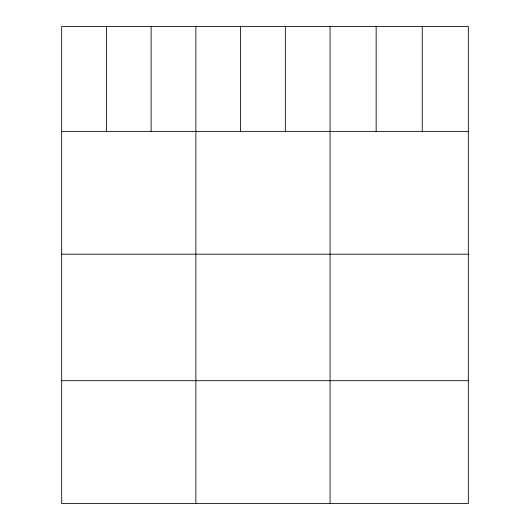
<?xml version="1.0" encoding="UTF-8"?>
<svg xmlns="http://www.w3.org/2000/svg" width="530" height="530" viewBox="0 0 530 530"><rect width="100%" height="100%" fill="white"/><g stroke="black" fill="none" stroke-linecap="round" stroke-linejoin="round"><path stroke-width="0.79" d="M468.334 131.38L468.334 503.5L61.665 503.5L61.665 26.5L468.334 26.5L468.334 131.38L61.665 131.38M61.665 254.181L468.334 254.181M61.665 380.699L468.334 380.699M422.244 26.5L422.244 131.38M376.154 26.5L376.154 131.38M330.064 26.5L330.064 503.5M285.332 26.5L285.332 131.38M240.6 26.5L240.6 131.38M195.868 26.5L195.868 503.5M151.136 26.5L151.136 131.38M106.404 26.5L106.404 131.38"/></g></svg>
